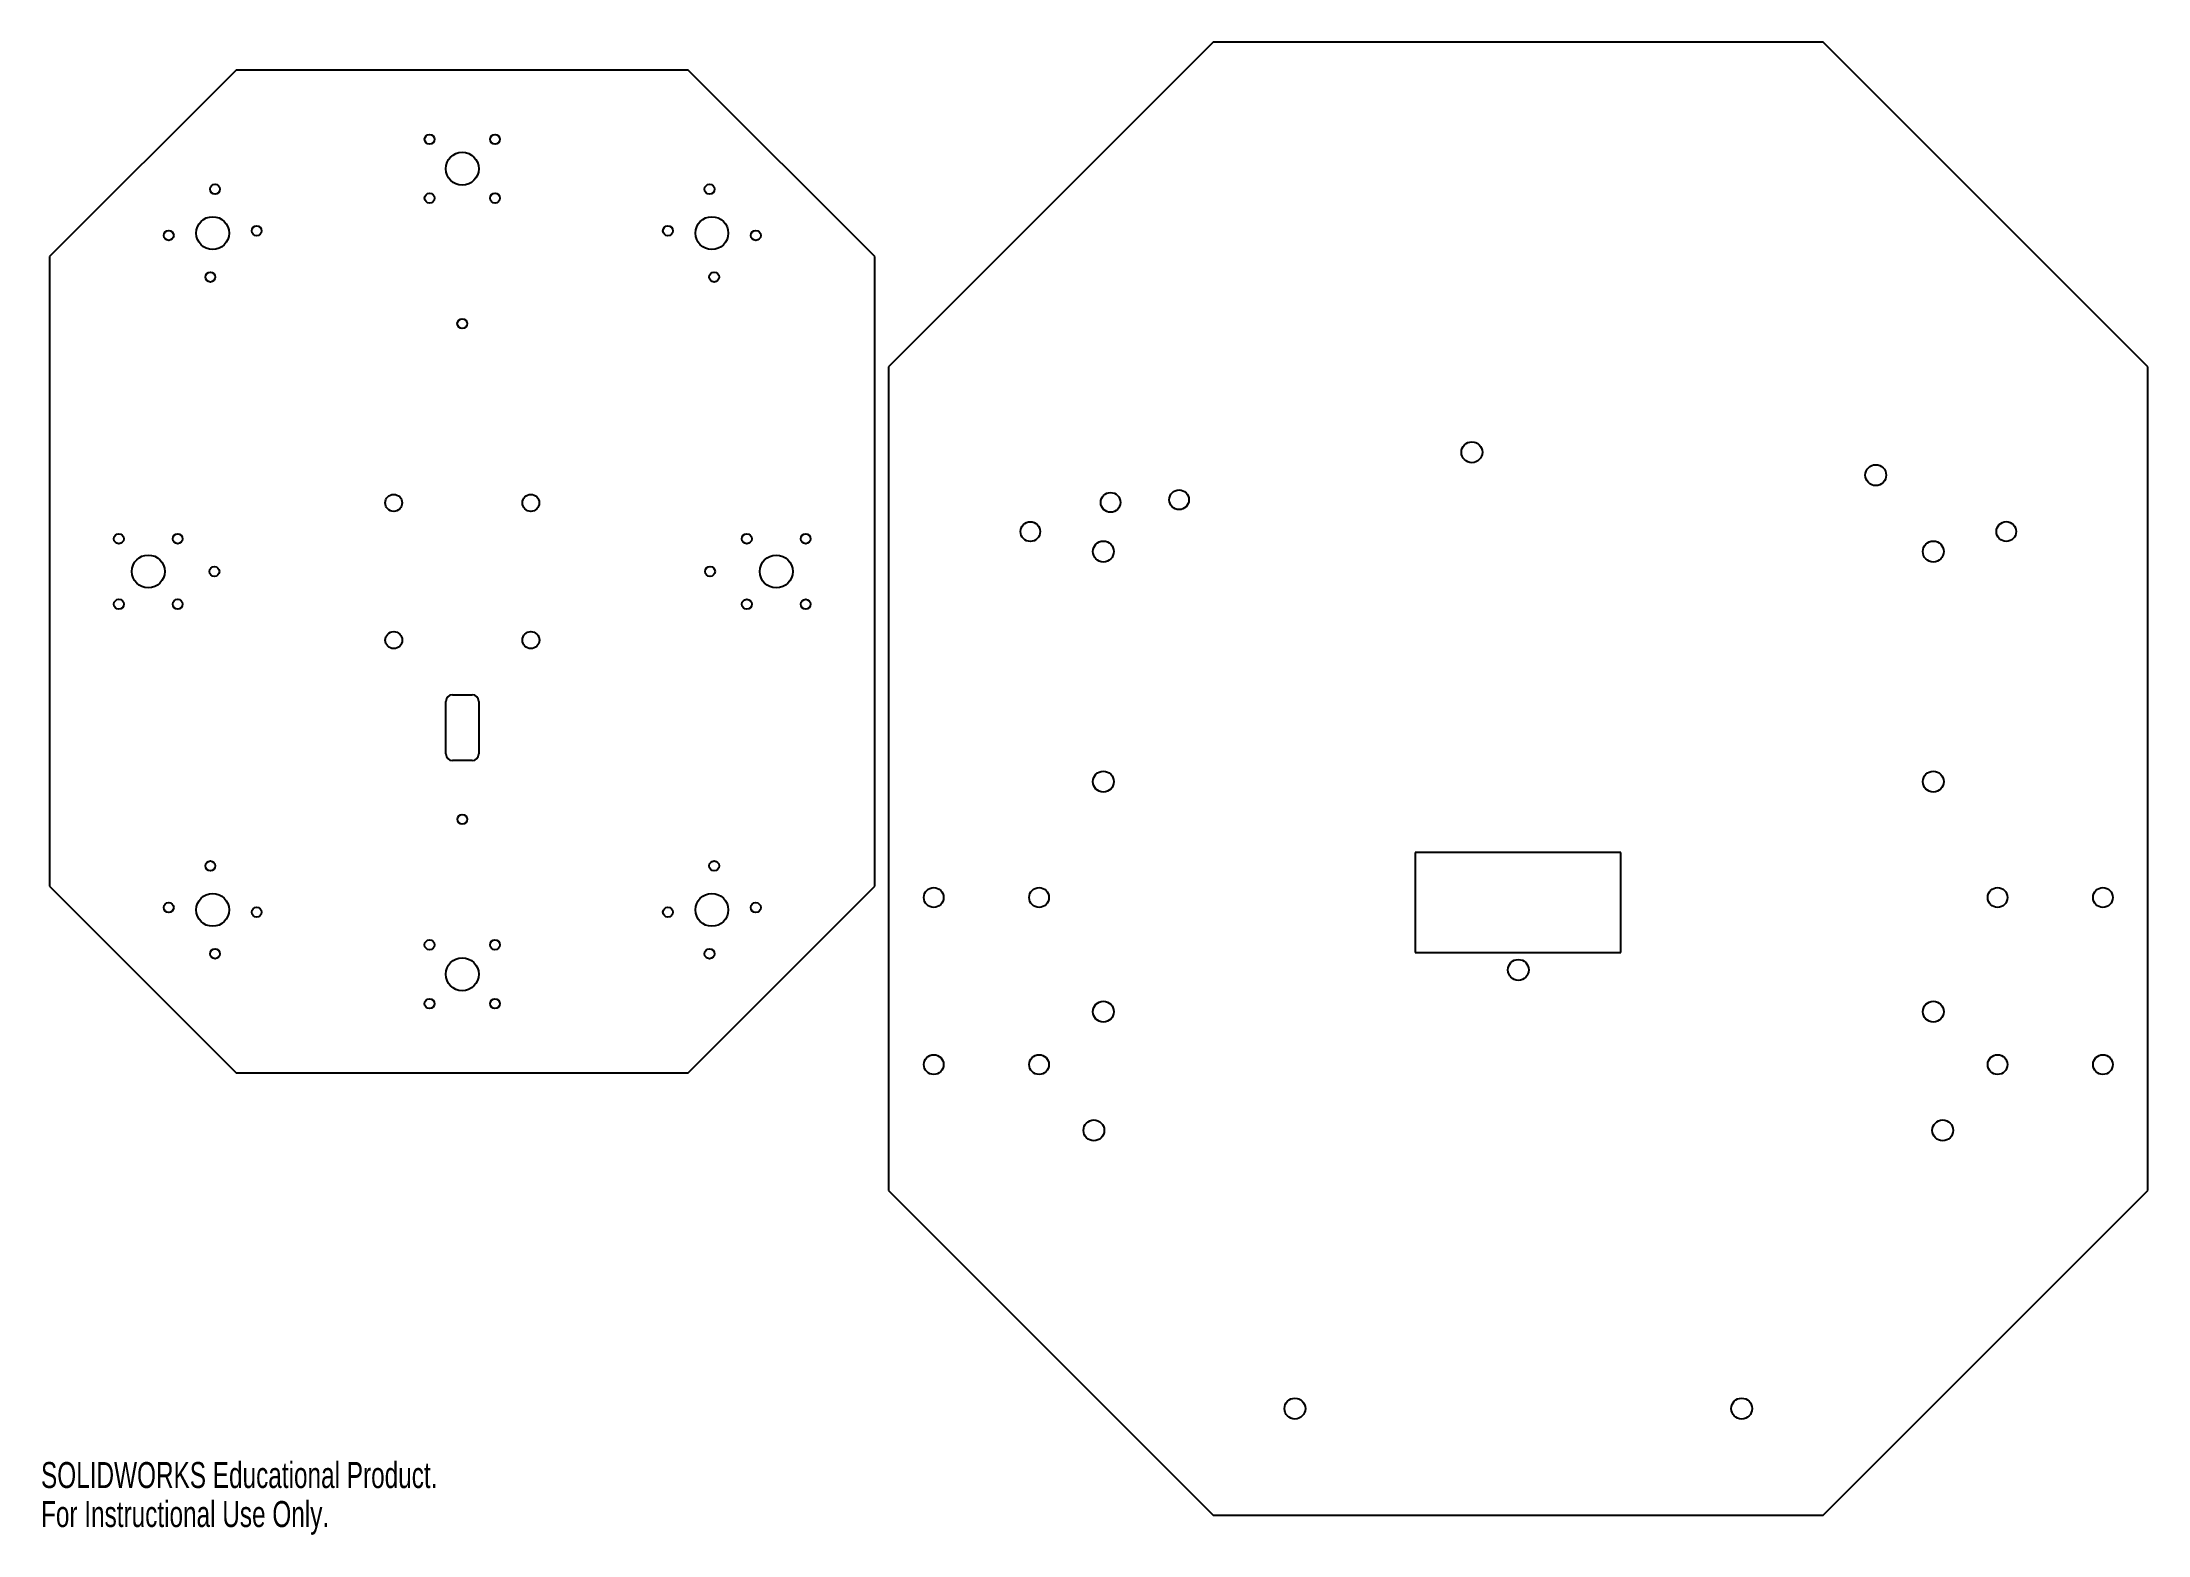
# Model space of a CAD drawing. Header units: millimetres. Extents: x 0 to 641, y 0 to 454.
import ezdxf

# ---------------------------------------------------------------- set-up
doc = ezdxf.new("R2010")
doc.units = ezdxf.units.MM
doc.styles.add('SLDTEXTSTYLE0', font='TXT', dxfattribs={"width": 0.7})

msp = doc.modelspace()

# ---------------------------------------------------------------- linework, layer by layer
at = {"color": 7, "linetype": 'Continuous', "lineweight": 25}
for p, q in [((356.52, 453.92), (257.8, 355.21)), ((542.08, 453.92), (356.52, 453.92)), ((640.8, 355.21), (542.08, 453.92)), ((59.38, 445.42), (2.63, 388.67)), ((196.88, 445.42), (59.38, 445.42)), ((253.63, 388.67), (196.88, 445.42)), ((2.63, 388.67), (2.63, 197.17)), ((253.63, 197.17), (253.63, 388.67)), ((257.8, 355.21), (257.8, 104.64)), ((640.8, 104.64), (640.8, 355.21)), ((123.13, 237.42), (123.13, 253.42)), ((125.13, 255.42), (131.13, 255.42)), ((133.13, 253.42), (133.13, 237.42)), ((131.13, 235.42), (125.13, 235.42)), ((480.47, 207.44), (417.9, 207.44)), ((417.9, 207.44), (417.9, 177.05)), ((480.47, 177.05), (480.47, 207.44)), ((2.63, 197.17), (59.38, 140.42)), ((196.88, 140.42), (253.63, 197.17)), ((417.9, 177.05), (480.47, 177.05)), ((59.38, 140.42), (196.88, 140.42)), ((257.8, 104.64), (356.52, 5.92)), ((542.08, 5.92), (640.8, 104.64)), ((356.52, 5.92), (542.08, 5.92))]:
    msp.add_line(p, q, dxfattribs=at)
for centre, radius in [((118.18, 424.36), 1.5), ((138.08, 424.37), 1.5), ((128.13, 415.42), 5), ((52.92, 409.19), 1.5), ((203.33, 409.19), 1.5), ((118.18, 406.46), 1.5), ((138.08, 406.47), 1.5), ((52.21, 395.83), 5), ((65.58, 396.53), 1.5), ((190.67, 396.53), 1.5), ((204.04, 395.83), 5), ((38.85, 395.12), 1.5), ((217.4, 395.12), 1.5), ((51.51, 382.46), 1.5), ((204.74, 382.46), 1.5), ((128.12, 368.29), 1.5), ((435.2, 329.18), 3.18), ((558.03, 322.22), 3.17), ((107.26, 313.77), 2.58), ((148.98, 313.78), 2.58), ((325.3, 313.93), 3), ((346.15, 314.73), 3), ((300.9, 305.05), 3), ((597.72, 305.07), 3), ((23.67, 302.87), 1.5), ((41.57, 302.87), 1.5), ((214.67, 302.86), 1.5), ((232.57, 302.86), 1.5), ((323.11, 298.98), 3.18), ((575.53, 298.98), 3.18), ((32.63, 292.92), 5), ((223.63, 292.91), 5), ((52.75, 292.91), 1.5), ((203.5, 292.92), 1.5), ((23.68, 282.97), 1.5), ((41.58, 282.97), 1.5), ((214.68, 282.96), 1.5), ((232.58, 282.96), 1.5), ((107.27, 272.05), 2.58), ((148.99, 272.06), 2.58), ((323.11, 229), 3.17), ((575.53, 229), 3.17), ((128.13, 217.54), 1.5), ((51.51, 203.37), 1.5), ((204.74, 203.37), 1.5), ((38.85, 190.71), 1.5), ((52.21, 190), 5), ((204.04, 190), 5), ((217.4, 190.71), 1.5), ((271.52, 193.76), 3), ((303.56, 193.76), 3), ((595.08, 193.76), 3), ((627.12, 193.76), 3), ((65.58, 189.3), 1.5), ((190.67, 189.3), 1.5), ((118.17, 179.36), 1.5), ((138.07, 179.37), 1.5), ((52.92, 176.64), 1.5), ((128.12, 170.42), 5), ((203.33, 176.64), 1.5), ((449.32, 171.73), 3.17), ((118.17, 161.46), 1.5), ((138.07, 161.47), 1.5), ((323.11, 159.03), 3.17), ((575.53, 159.03), 3.17), ((271.52, 142.93), 3), ((303.56, 142.93), 3), ((595.08, 142.93), 3), ((627.12, 142.93), 3), ((320.23, 122.93), 3.17), ((578.4, 122.93), 3.17), ((381.37, 38.31), 3.17), ((517.26, 38.31), 3.17)]:
    msp.add_circle(centre, radius, dxfattribs=at)
for centre, start, end in [((125.13, 253.42), 90, 180), ((131.13, 253.42), 0, 90), ((125.13, 237.42), 180, 270), ((131.13, 237.42), 270, 0)]:
    msp.add_arc(centre, 2, start, end, dxfattribs=at)

# ---------------------------------------------------------------- texts
at = {"color": 7, "linetype": 'Continuous', "char_height": 7.9096, "attachment_point": 1, "style": 'SLDTEXTSTYLE0'}
for s, insert in [('SOLIDWORKS Educational Product.', (0, 22.06)), ('For Instructional Use Only.', (0, 10.2))]:
    msp.add_mtext(s, dxfattribs=dict(at, insert=insert))

doc.saveas('drawing.dxf')
